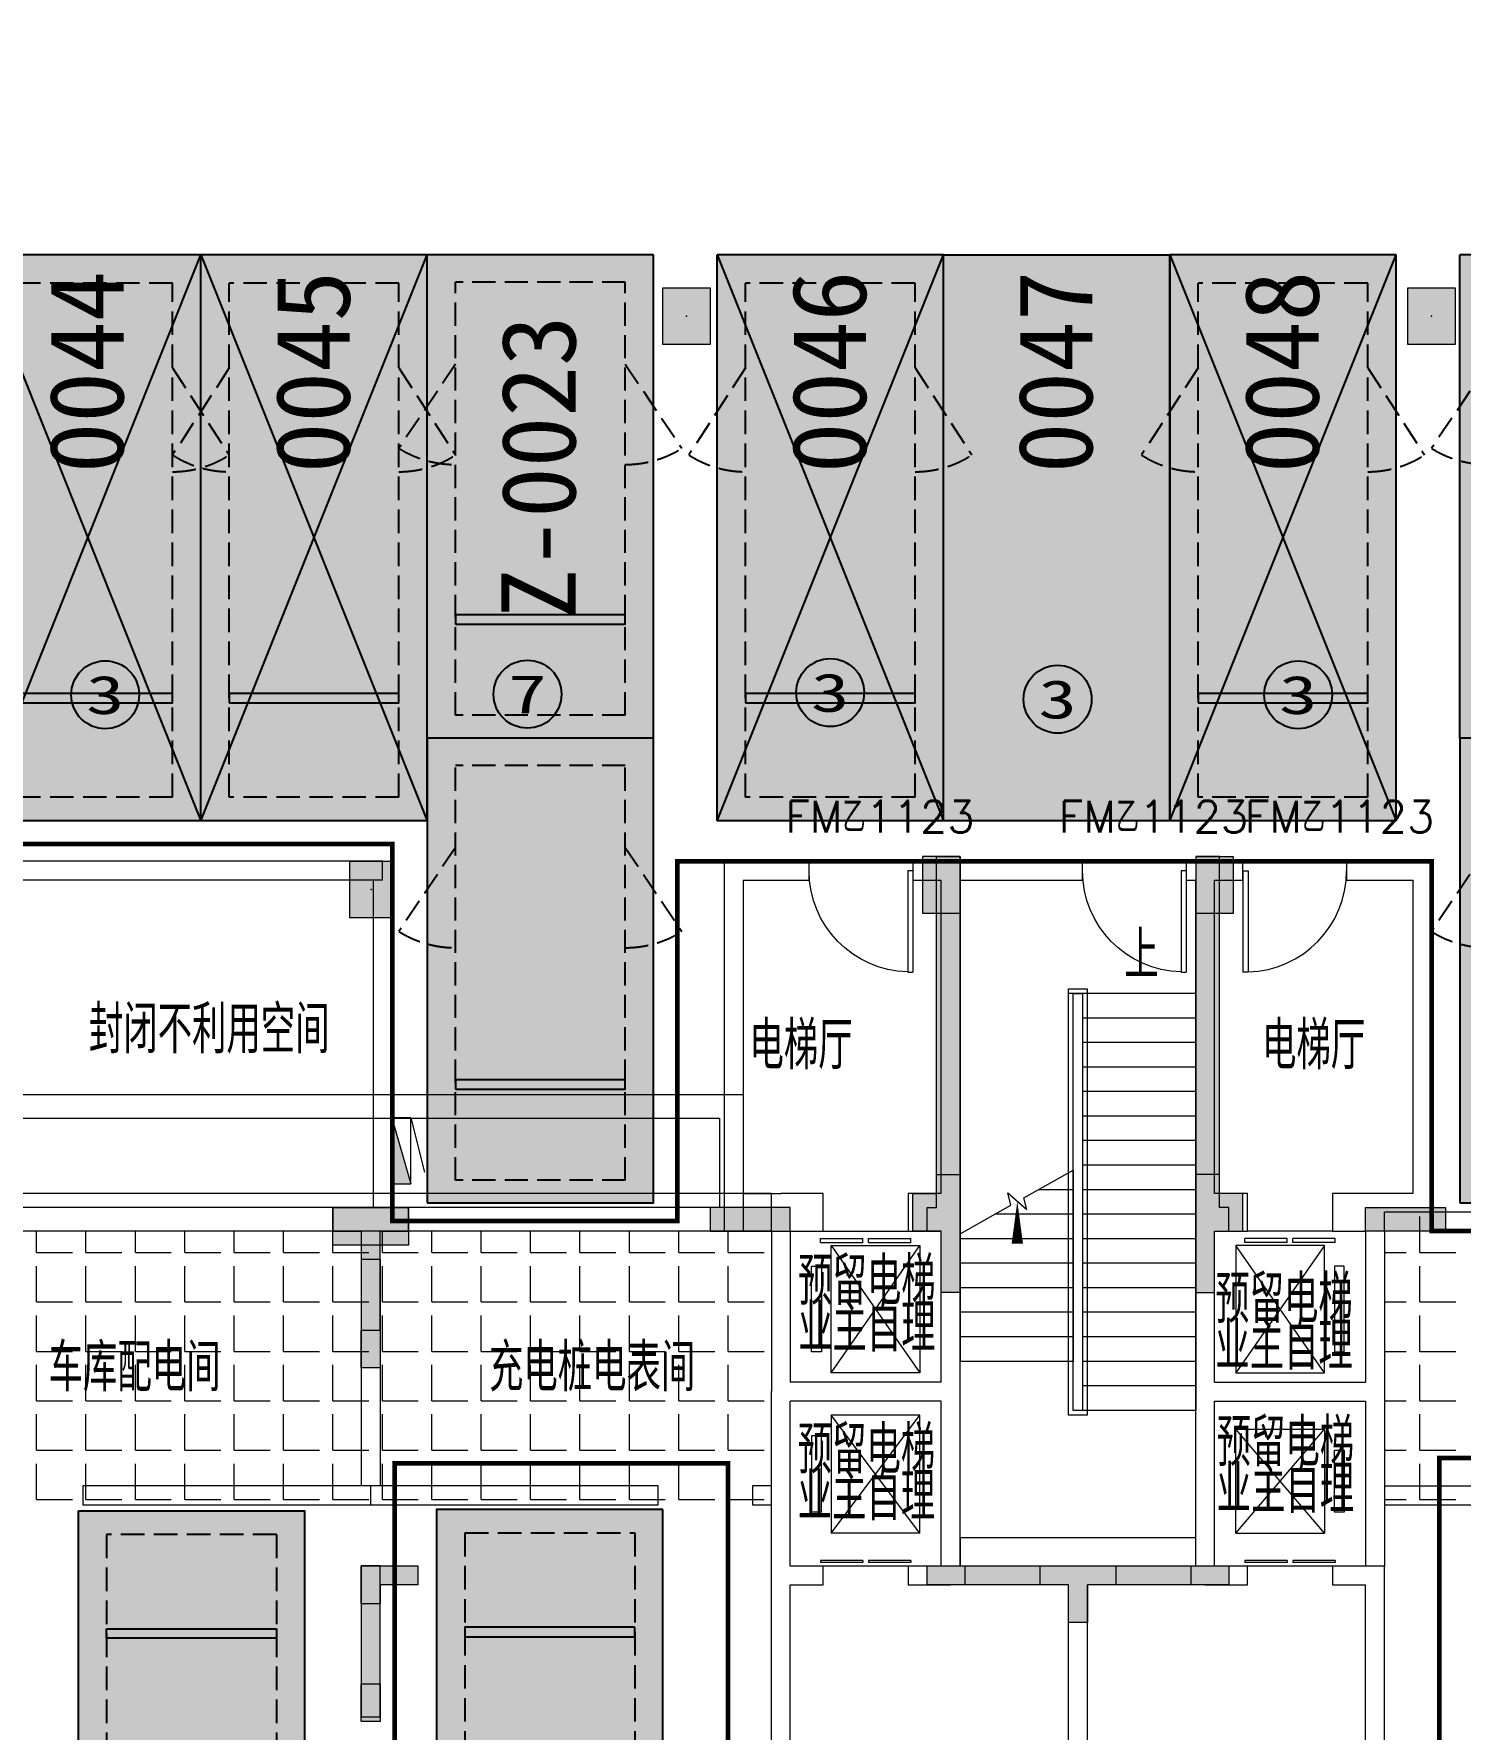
# Model space of a CAD drawing. Extents: x -264757 to 86229, y 4049843 to 4347093.
# Drawn here: x -22761 to -7636, y 4280879 to 4298849 of the extents above; entities that cross this region are included whole.
import ezdxf
from ezdxf.enums import TextEntityAlignment as Align

# ---------------------------------------------------------------- set-up
doc = ezdxf.new("R2010")
doc.units = 0
doc.header["$LTSCALE"] = 1000
doc.header["$MEASUREMENT"] = 0
doc.linetypes.add('AX-01DK-PB01$1$A-001-车位参照B1$0$A-001-车位参照B1$0$A-001-车位参照B1$0$A-H4-001-基本图形$0$A-001-车位B1$0$DASH', pattern=[0.35, 0.25, -0.1])
doc.linetypes.add('DASH', pattern=[0.35, 0.25, -0.1])
for name, color, linetype in [('AX-01DK-PB01$0$A-2-Text', 8, 'Continuous'), ('不利因素3-紧邻房间出入口', 7, 'Continuous'), ('不利因素7-三面靠墙', 7, 'Continuous'), ('不可售车位', 255, 'Continuous'), ('大车位', 7, 'Continuous'), ('子母车位', 7, 'Continuous')]:
    doc.layers.add(name, color=color, linetype=linetype)
doc.layers.add('AX-01DK-PB01$0$AX-001DK-01-PB01-02$0$A-3-WinF(Text)', color=8, linetype='Continuous', plot=False)
doc.layers.add('无关图层', color=8, linetype='Continuous', lineweight=0)
doc.layers.add('车位归属楼栋范围线', color=7, linetype='Continuous', true_color=0x19e6c7)
doc.styles.add('AX-01DK-PB01$0$_TCH_DIM', font='SIMPLEX', dxfattribs={"bigfont": 'GBCBIG'})
doc.styles.add('AX-01DK-PB01$0$AX-001DK-01-PB01-02$0$_TCH_WINDOW', font='SIMPLEX', dxfattribs={"bigfont": 'GBCBIG'})
doc.styles.add('AX-01DK-PB01$0$Standard', font='gbenor.shx', dxfattribs={"bigfont": 'gbcbig.shx'})
doc.styles.add('AX-01DK-PB01$1$AX-001DK-01-PB01-02$0$Standard', font='gbenor.shx', dxfattribs={"bigfont": 'gbcbig.shx'})
doc.styles.add('AX-ACK-BIANH1$0$黑体', font='simhei.ttf')
doc.styles.add('SX-ACK-PB01-WNC-ALL$0$黑体', font='simhei.ttf')

# ---------------------------------------------------------------- blocks, each defined once
blk = doc.blocks.new('A$C741380cb')
at = {"layer": '子母车位', "true_color": 0x0617f9}
h = blk.add_hatch(color=5, dxfattribs=at)
h.dxf.hatch_style = 1
h.paths.add_polyline_path([(2400, 0), (2400, -10400), (0, -10400), (0, 0)])
blk = doc.blocks.new('子母车位1')
at = {"layer": '子母车位', "color": 8, "linetype": 'AX-01DK-PB01$1$A-001-车位参照B1$0$A-001-车位参照B1$0$A-001-车位参照B1$0$A-H4-001-基本图形$0$A-001-车位B1$0$DASH'}
for p, q in [((330318, -478521), (332118, -478521)), ((330318, -478521), (330318, -483071, 0)), ((332118, -478521), (332118, -483071, 0)), ((330318, -483071, 0), (332118, -483071, 0)), ((330318, -483621, 0), (332118, -483621, 0)), ((330318, -483621, 0), (330318, -488371)), ((332118, -483621, 0), (332118, -488371)), ((330318, -488371), (332118, -488371))]:
    blk.add_line(p, q, dxfattribs=at)
at = {"layer": '子母车位', "color": 83}
for p, q in [((330018, -483371, 0), (330018, -488671)), ((330018, -483371, 0), (332418, -483371, 0)), ((332418, -483371, 0), (332418, -488671)), ((330018, -488671), (332418, -488671))]:
    blk.add_line(p, q, dxfattribs=at)
blk.add_lwpolyline([(332418, -478271), (330018, -478271), (330018, -483371), (332418, -483371)], close=True, dxfattribs=at)
at = {"layer": '子母车位'}
blk.add_lwpolyline([(332118, -479521), (330318, -479521), (330318, -479621), (332118, -479621)], close=True, dxfattribs=at)
at = {"layer": '子母车位', "linetype": 'AX-01DK-PB01$1$A-001-车位参照B1$0$A-001-车位参照B1$0$A-001-车位参照B1$0$A-H4-001-基本图形$0$A-001-车位B1$0$DASH'}
for points in [[(330318, -482171), (329718, -481249)], [(332118, -482171), (332718, -481249)]]:
    blk.add_lwpolyline(points, dxfattribs=at)
at = {"layer": '子母车位', "elevation": 0}
blk.add_lwpolyline([(332118, -484621), (330318, -484621), (330318, -484721), (332118, -484721)], close=True, dxfattribs=at)
at = {"layer": '子母车位', "linetype": 'AX-01DK-PB01$1$A-001-车位参照B1$0$A-001-车位参照B1$0$A-001-车位参照B1$0$A-H4-001-基本图形$0$A-001-车位B1$0$DASH', "elevation": 0}
for points in [[(330318, -487471), (329718, -486549)], [(332118, -487471), (332718, -486549)]]:
    blk.add_lwpolyline(points, dxfattribs=at)
at = {"layer": '子母车位', "linetype": 'AX-01DK-PB01$1$A-001-车位参照B1$0$A-001-车位参照B1$0$A-001-车位参照B1$0$A-H4-001-基本图形$0$A-001-车位B1$0$DASH'}
for centre, start, end in [((330318, -482171, 0), 89.9997, 123.0554), ((332118, -482171, 0), 56.9439, 89.9997), ((330318, -487471), 89.9997, 123.0554), ((332118, -487471), 56.9439, 89.9997)]:
    blk.add_arc(centre, 1100, start, end, dxfattribs=at)
at = {"layer": '子母车位', "rotation": 179.9996583709065}
blk.add_blockref('A$C741380cb', (332418, -488671), dxfattribs=at)
blk = doc.blocks.new('子母车位2')
at = {"layer": '子母车位', "xscale": 1.000000693082614, "yscale": 0.9664691433954647, "rotation": 180.0003416290934}
blk.add_blockref('子母车位1', (332421, -475033, 0), dxfattribs=at)
blk = doc.blocks.new('大车位1')
at = {"layer": '大车位', "true_color": 0xe806f9}
h = blk.add_hatch(color=6, dxfattribs=at)
h.dxf.hatch_style = 1
h.paths.add_polyline_path([(2400, 6000), (2400, 0), (0, 0), (0, 6000)])
at = {"layer": '大车位', "color": 83}
for p, q in [((0, 0), (0, 6000, 0)), ((2400, 6000, 0), (0, 6000, 0)), ((2400, 0), (2400, 6000, 0)), ((2400, 0), (0, 0))]:
    blk.add_line(p, q, dxfattribs=at)
at = {"layer": '大车位', "color": 8, "linetype": 'AX-01DK-PB01$1$A-001-车位参照B1$0$A-001-车位参照B1$0$A-001-车位参照B1$0$A-H4-001-基本图形$0$A-001-车位B1$0$DASH'}
for p, q in [((2100, 5700, 0), (300, 5700, 0)), ((300, 250), (300, 5700, 0)), ((2100, 250), (2100, 5700, 0)), ((2100, 250), (300, 250))]:
    blk.add_line(p, q, dxfattribs=at)
at = {"layer": '大车位', "color": 83, "elevation": 0}
blk.add_lwpolyline([(0, 6000), (2400, 0)], dxfattribs=at)
at = {"layer": '大车位', "color": 83}
blk.add_lwpolyline([(0, 0), (2400, 6000)], dxfattribs=at)
at = {"layer": '大车位', "linetype": 'AX-01DK-PB01$1$A-001-车位参照B1$0$A-001-车位参照B1$0$A-001-车位参照B1$0$A-H4-001-基本图形$0$A-001-车位B1$0$DASH'}
for points in [[(300, 4800), (-300, 3878)], [(2100, 4800), (2700, 3878)]]:
    blk.add_lwpolyline(points, dxfattribs=at)
at = {"layer": '大车位'}
blk.add_lwpolyline([(300, 1250), (2100, 1250), (2100, 1350), (300, 1350)], close=True, dxfattribs=at)
at = {"layer": '大车位', "linetype": 'AX-01DK-PB01$1$A-001-车位参照B1$0$A-001-车位参照B1$0$A-001-车位参照B1$0$A-H4-001-基本图形$0$A-001-车位B1$0$DASH'}
for centre, start, end in [((300, 4800, 0), 236.9443, 270), ((2100, 4800, 0), 270, 303.0557)]:
    blk.add_arc(centre, 1100, start, end, dxfattribs=at)
blk = doc.blocks.new('SX-ACK-PB01-WNC-ALL$0$20200722.21182536')
at = {"layer": '不利因素3-紧邻房间出入口', "true_color": 0xe4d218}
h = blk.add_hatch(color=52, dxfattribs=at)
h.dxf.hatch_style = 1
edge = h.paths.add_edge_path()
edge.add_arc((360, 360), 360, 0, 360)
at = {"layer": '不利因素3-紧邻房间出入口'}
blk.add_circle((360, 360), 360, dxfattribs=at)
at = {"layer": '不利因素3-紧邻房间出入口', "style": 'SX-ACK-PB01-WNC-ALL$0$黑体', "width": 1.390625}
blk.add_text('3', height=407, dxfattribs=at).set_placement((156, 156), (564, 156), align=Align.FIT)
blk = doc.blocks.new('SX-ACK-PB01-WNC-ALL$0$20200722.21183793')
at = {"layer": '不利因素7-三面靠墙', "true_color": 0xed96f4}
h = blk.add_hatch(color=201, dxfattribs=at)
h.dxf.hatch_style = 1
edge = h.paths.add_edge_path()
edge.add_arc((360, 360), 360, 0, 360)
at = {"layer": '不利因素7-三面靠墙'}
blk.add_circle((360, 360), 360, dxfattribs=at)
at = {"layer": '不利因素7-三面靠墙', "style": 'SX-ACK-PB01-WNC-ALL$0$黑体', "width": 1.390625}
blk.add_text('7', height=407, dxfattribs=at).set_placement((156, 156), (564, 156), align=Align.FIT)
blk = doc.blocks.new('sadfsadfasf')
at = {"layer": '不可售车位', "true_color": 0x757b8a}
h = blk.add_hatch(color=8, dxfattribs=at)
h.dxf.hatch_style = 1
h.paths.add_polyline_path([(2400, 6000), (2400, 0), (0, 0), (0, 6000)])
at = {"layer": '不可售车位', "color": 8, "true_color": 0x757b8a}
blk.add_lwpolyline([(2400, 6000), (2400, 0), (0, 0), (0, 6000)], close=True, dxfattribs=at)
blk = doc.blocks.new('SX-CK-PB001-WNC$1$20211103.13313578')
at = {"layer": '无关图层'}
h = blk.add_hatch(color=256, dxfattribs=at)
h.dxf.hatch_style = 1
h.paths.add_polyline_path([(0, 600), (450, 600), (450, 0), (0, 0)])
blk.add_lwpolyline([(0, 600), (450, 600), (450, 0), (0, 0)], close=True, dxfattribs=at)
blk.add_point((225, 300), dxfattribs=at)
blk = doc.blocks.new('AX-01DK-PB01$0$AX-001DK-01-PP01$0$AX-001DK-01-PP01$0$$DORLIB2D$00000127')
at = {"layer": '无关图层'}
for points in [[(-0.533, 0.795), (-0.533, 0.69)], [(-0.033, 0.795), (-0.533, 0.795)], [(-0.033, 0.69), (-0.533, 0.69)], [(-0.033, 0.795), (-0.033, 0.69)], [(0.533, 0.795), (0.033, 0.795)], [(0.033, 0.795), (0.033, 0.69)], [(0.533, 0.69), (0.033, 0.69)], [(0.533, 0.795), (0.533, 0.69)], [(0.5, 0.5), (-0.5, 0.5)]]:
    blk.add_lwpolyline(points, dxfattribs=at)
blk = doc.blocks.new('AX-01DK-PB01$0$$DorLib2D$00000001')
at = {"layer": '无关图层'}
for p, q in [((0.45, 0.975), (0.5, 0.975)), ((0.45, 0), (0.45, 0.975)), ((0.5, 0), (0.5, 0.975)), ((0.5, 0), (0.45, 0))]:
    blk.add_line(p, q, dxfattribs=at)
at = {"layer": '无关图层', "lineweight": 13}
blk.add_arc((0.475, 0), 0.975, 91.4693, 180, dxfattribs=at)
blk = doc.blocks.new('PX-03CK-XHS$1$$TWTSYS$00000508')
at = {"layer": '无关图层'}
for p, q in [((-0.5, 0.5), (0.324, 1.224)), ((-0.5, 0.5), (-0.5, -0.5)), ((-0.5, -0.5), (0.5, 0.5)), ((0.5, 0.5), (-0.5, 0.5)), ((0.5, -0.5), (0.5, 0.5)), ((-0.5, -0.5), (0.5, -0.5))]:
    blk.add_line(p, q, dxfattribs=at)
blk.add_solid([(0.5, -0.5), (0.5, 0.5), (-0.5, -0.5)], dxfattribs=at)

msp = doc.modelspace()

# ---------------------------------------------------------------- hatches: boundary and pattern name
at = {"layer": '无关图层'}
h = msp.add_hatch(color=256, dxfattribs=at)
h.dxf.hatch_style = 1
h.paths.add_polyline_path([(-16089.6, 4296158), (-15589.6, 4296158), (-15589.6, 4295558), (-16089.6, 4295558)])
h = msp.add_hatch(color=256, dxfattribs=at)
h.dxf.hatch_style = 1
h.paths.add_polyline_path([(-8189.6, 4296158), (-7689.6, 4296158), (-7689.6, 4295558), (-8189.6, 4295558)])
for points in [[(-12939.2, 4290127.9), (-13338.2, 4290127.9), (-13338.2, 4289527.9), (-12939.2, 4289527.9)], [(-10039.6, 4290127.2), (-10438.6, 4290127.2), (-10438.6, 4289527.2), (-10039.6, 4289527.2)], [(-13438.7, 4286558.4), (-13189.6, 4286557), (-13189.6, 4286758.4), (-12938.7, 4286758.4), (-12938.7, 4285508), (-13139.4, 4285508), (-13139.4, 4286157.9), (-13438.7, 4286158.4)], [(-9940.3, 4286558.4), (-10189.4, 4286557), (-10189.4, 4286758.4), (-10440.3, 4286758.4), (-10440.3, 4285508), (-10239.6, 4285508), (-10239.6, 4286157.9), (-9940.3, 4286158.4)], [(-19589.4, 4286408), (-18789, 4286408), (-18789, 4286008), (-19589.4, 4286008)], [(-14739.4, 4286157.9), (-14739.4, 4286407.9), (-15589.4, 4286407.9), (-15589.4, 4286157.9)], [(-8639.4, 4286157.9), (-8639.4, 4286407.9), (-7789.4, 4286407.9), (-7789.4, 4286157.9)], [(-19088.9, 4285108), (-19089.2, 4284708), (-19290.3, 4284708), (-19289.9, 4285108)], [(-18688.5, 4282608), (-18688.5, 4282408), (-19088.2, 4282408), (-19088.4, 4282208), (-19289.4, 4282208), (-19289.1, 4282608)], [(-13287.5, 4282607.5), (-12887.3, 4282608), (-12887.3, 4282407), (-13287.5, 4282406.4)], [(-11286.8, 4282608), (-11286.8, 4282408), (-11586.9, 4282408), (-11587.1, 4282008), (-11788.2, 4282008), (-11787.5, 4282408), (-12087.9, 4282408), (-12087.9, 4282608)], [(-10487.7, 4282607.5), (-10087.5, 4282608), (-10087.5, 4282407), (-10487.7, 4282406.4)], [(-19088.3, 4281358), (-19088.7, 4280958), (-19289.7, 4280958), (-19289.4, 4281358)]]:
    msp.add_hatch(color=256, dxfattribs=at).paths.add_polyline_path(points)
h = msp.add_hatch(color=256, dxfattribs=at)
h.dxf.hatch_style = 1
h.paths.add_polyline_path([(-13288, 4286157.9), (-13288, 4286407.9), (-13188.9, 4286407.9), (-13188.9, 4290127.9), (-12938.9, 4290127.9), (-12938, 4286407.9), (-12938, 4285507.9), (-13138, 4285507.9), (-13138, 4286157.9)])
h = msp.add_hatch(color=256, dxfattribs=at)
h.dxf.hatch_style = 1
h.paths.add_polyline_path([(-10089.1, 4286157.9), (-10089.1, 4286407.9), (-10188.2, 4286407.9), (-10188.2, 4290127.9), (-10438.2, 4290127.9), (-10439.1, 4286407.9), (-10439.1, 4285507.9), (-10239.1, 4285507.9), (-10239.1, 4286157.9)])
h = msp.add_hatch(color=256, dxfattribs=at)
h.dxf.hatch_style = 1
h.paths.add_polyline_path([(-19289.2, 4285108), (-19089.2, 4285108), (-19089.2, 4286158), (-18789, 4286158), (-18789, 4286408), (-19589.4, 4286408), (-19589.4, 4286158), (-19289.2, 4286158)])
h = msp.add_hatch(color=256, dxfattribs=at)
h.dxf.hatch_style = 1
h.paths.add_polyline_path([(-19289.2, 4281008), (-19089.2, 4281008), (-19089.2, 4282608), (-19289.2, 4282608)])
h = msp.add_hatch(color=256, dxfattribs=at)
h.dxf.hatch_style = 1
h.paths.add_polyline_path([(-13288.9, 4282608), (-10088.9, 4282608), (-10088.9, 4282408), (-11588.9, 4282408), (-11588.9, 4282008), (-11788.9, 4282008), (-11788.9, 4282408), (-13288.9, 4282408)])

# ---------------------------------------------------------------- linework, layer by layer
for p, q in [((-19064.6, 4290078), (-23039.1, 4290078)), ((-19064.6, 4289878), (-19064.6, 4290078)), ((-18964.6, 4290078), (-18964.6, 4286408)), ((-15439.6, 4290077), (-15439.6, 4286157)), ((-14539.6, 4290077), (-15439.6, 4290077)), ((-14539.6, 4289877), (-14539.6, 4290077)), ((-13039.6, 4290077), (-13439.6, 4290077)), ((-13439.6, 4290077), (-13439.6, 4289877)), ((-11639.6, 4290077), (-13039.6, 4290077)), ((-11639.6, 4289877), (-11639.6, 4290077)), ((-10339.6, 4290077), (-10539.6, 4290077)), ((-10539.6, 4290077), (-10539.6, 4289877)), ((-9939.6, 4290077), (-10339.6, 4290077)), ((-9939.6, 4289877), (-9939.6, 4290077)), ((-7939.2, 4290077), (-8839.6, 4290077)), ((-8839.6, 4290077), (-8839.6, 4289877)), ((-7939.2, 4290077), (-7939.2, 4286157)), ((-19064.6, 4289878), (-23039.1, 4289878)), ((-19164.6, 4289878), (-19164.6, 4286408)), ((-15239.6, 4289877), (-15239.6, 4286557)), ((-15239.6, 4289877), (-14539.6, 4289877)), ((-13439.6, 4289877), (-13139.6, 4289877)), ((-13139.6, 4286557), (-13139.6, 4289877)), ((-12939.6, 4289877), (-11639.6, 4289877)), ((-12939.6, 4286257), (-12939.6, 4289877)), ((-10539.6, 4289877), (-10439.6, 4289877)), ((-10439.6, 4286257), (-10439.6, 4289877)), ((-10239.6, 4289877), (-9939.6, 4289877)), ((-10239.6, 4286557), (-10239.6, 4289877)), ((-8839.6, 4289877), (-8139.2, 4289877)), ((-8139.2, 4289877), (-8139.2, 4286557)), ((-11639.6, 4288677), (-11639.6, 4284257)), ((-11639.6, 4288677), (-11639.6, 4284257)), ((-10439.6, 4288677), (-11639.6, 4288677)), ((-10439.6, 4288677), (-10439.6, 4284257)), ((-10439.6, 4288417), (-11639.6, 4288417)), ((-10439.6, 4288157), (-11639.6, 4288157)), ((-10439.6, 4287897), (-11639.6, 4287897)), ((-10439.6, 4287637), (-11639.6, 4287637)), ((-10439.6, 4287377), (-11639.6, 4287377)), ((-10439.6, 4287117), (-11639.6, 4287117)), ((-11639.6, 4286967), (-11639.6, 4284257)), ((-10439.6, 4286857), (-11639.6, 4286857)), ((-12261.3, 4286511.1), (-11739.6, 4286805)), ((-11739.6, 4286805), (-11739.6, 4284777)), ((-14939.2, 4286558.1), (-23739.2, 4286558.1)), ((-15239.6, 4286557), (-14839.6, 4286557)), ((-14939.2, 4286158.1), (-14939.2, 4286558.1)), ((-14389.6, 4286557), (-14839.6, 4286557)), ((-14389.6, 4286157), (-14389.6, 4286557)), ((-13139.6, 4286557), (-13489.6, 4286557)), ((-13489.6, 4286557), (-13489.6, 4286157)), ((-12400.5, 4286432.7), (-12434.1, 4286563.4)), ((-12434.1, 4286563.4), (-12229.8, 4286388.4)), ((-12229.8, 4286388.4), (-12261.3, 4286511.1)), ((-11739.6, 4286597), (-12108.8, 4286597)), ((-10439.6, 4286597), (-11639.6, 4286597)), ((-9889.6, 4286557), (-10239.6, 4286557)), ((-9889.6, 4286157), (-9889.6, 4286557)), ((-8539.2, 4286557), (-8989.6, 4286557)), ((-8989.6, 4286557), (-8989.6, 4286157)), ((-8139.2, 4286557), (-8539.2, 4286557)), ((-18964.6, 4286408), (-19164.6, 4286408)), ((-12939.6, 4286129), (-12400.5, 4286432.7)), ((-11739.6, 4286337), (-12570.4, 4286337)), ((-10439.6, 4286337), (-11639.6, 4286337)), ((360.8, 4286358.1), (-8439.2, 4286358.1)), ((-8439.2, 4286158.1), (-8439.2, 4286358.1)), ((-8063.7, 4285931), (-8063.7, 4286312)), ((-14939.2, 4286158.1), (-23739.2, 4286158.1)), ((-22732.2, 4285931), (-22732.2, 4286157)), ((-22208.4, 4285931), (-22208.4, 4286157)), ((-21684.5, 4285931), (-21684.5, 4286157)), ((-21160.6, 4285931), (-21160.6, 4286157)), ((-20636.7, 4285931), (-20636.7, 4286157)), ((-20112.9, 4285931), (-20112.9, 4286157)), ((-19589, 4285931), (-19589, 4286157)), ((-19065.1, 4285931), (-19065.1, 4286157)), ((-18541.2, 4285931), (-18541.2, 4286157)), ((-18017.4, 4285931), (-18017.4, 4286157)), ((-17493.5, 4285931), (-17493.5, 4286157)), ((-16969.6, 4285931), (-16969.6, 4286157)), ((-16445.7, 4285931), (-16445.7, 4286157)), ((-15921.9, 4285931), (-15921.9, 4286157)), ((-15439.6, 4286157), (-14939.6, 4286157)), ((-15398, 4285931), (-15398, 4286157)), ((-14939.6, 4286157), (-14939.6, 4284457)), ((-14739.6, 4286157), (-14739.6, 4284557)), ((-14739.6, 4286157), (-14389.6, 4286157)), ((-13489.6, 4286157), (-13139.6, 4286157)), ((-13139.6, 4284557), (-13139.6, 4286157)), ((-12939.6, 4284457), (-12939.6, 4286257)), ((-12939.6, 4286129), (-12939.6, 4284777)), ((-10439.6, 4284457), (-10439.6, 4286257)), ((-10239.6, 4284557), (-10239.6, 4286157)), ((-10239.6, 4286157), (-9889.6, 4286157)), ((-8989.6, 4286157), (-8639.2, 4286157)), ((-8639.2, 4286157), (-8639.2, 4284557)), ((360.8, 4286158.1), (-8439.2, 4286158.1)), ((-8439.2, 4286157), (-8439.2, 4284457)), ((-7939.2, 4286157), (-8439.2, 4286157)), ((-11739.6, 4286077), (-12939.6, 4286077)), ((-10439.6, 4286077), (-11639.6, 4286077)), ((-11639.6, 4285991.9), (-11639.6, 4284257)), ((-22732.2, 4285931), (-22351.2, 4285931)), ((-22732.2, 4285407.1), (-22732.2, 4285788.1)), ((-22208.4, 4285931), (-21827.4, 4285931)), ((-22208.4, 4285407.1), (-22208.4, 4285788.1)), ((-21684.5, 4285931), (-21303.5, 4285931)), ((-21684.5, 4285407.1), (-21684.5, 4285788.1)), ((-21160.6, 4285931), (-20779.6, 4285931)), ((-21160.6, 4285407.1), (-21160.6, 4285788.1)), ((-20636.7, 4285931), (-20255.7, 4285931)), ((-20636.7, 4285407.1), (-20636.7, 4285788.1)), ((-20112.9, 4285931), (-19731.9, 4285931)), ((-20112.9, 4285407.1), (-20112.9, 4285788.1)), ((-19589, 4285931), (-19208, 4285931)), ((-19589, 4285407.1), (-19589, 4285788.1)), ((-19290, 4285858), (-19290, 4283458)), ((-19090, 4285858), (-19290, 4285858)), ((-19090, 4285858), (-19090, 4283458)), ((-19065.1, 4285931), (-18684.1, 4285931)), ((-19065.1, 4285407.1), (-19065.1, 4285788.1)), ((-18541.2, 4285931), (-18160.2, 4285931)), ((-18541.2, 4285407.1), (-18541.2, 4285788.1)), ((-18017.4, 4285931), (-17636.4, 4285931)), ((-18017.4, 4285407.1), (-18017.4, 4285788.1)), ((-17493.5, 4285931), (-17112.5, 4285931)), ((-17493.5, 4285407.1), (-17493.5, 4285788.1)), ((-16969.6, 4285931), (-16588.6, 4285931)), ((-16969.6, 4285407.1), (-16969.6, 4285788.1)), ((-16445.7, 4285931), (-16064.7, 4285931)), ((-16445.7, 4285407.1), (-16445.7, 4285788.1)), ((-15921.9, 4285931), (-15540.9, 4285931)), ((-15921.9, 4285407.1), (-15921.9, 4285788.1)), ((-15398, 4285931), (-15017, 4285931)), ((-15398, 4285407.1), (-15398, 4285788.1)), ((-11739.6, 4285817), (-12939.6, 4285817)), ((-10439.6, 4285817), (-11639.6, 4285817)), ((-8439.2, 4285931), (-8206.6, 4285931)), ((-8063.7, 4285931), (-7682.7, 4285931)), ((-8063.7, 4285407.1), (-8063.7, 4285788.1)), ((-11739.6, 4285557), (-12939.6, 4285557)), ((-10439.6, 4285557), (-11639.6, 4285557)), ((-22732.2, 4285407.1), (-22351.2, 4285407.1)), ((-22732.2, 4284883.3), (-22732.2, 4285264.3)), ((-22208.4, 4285407.1), (-21827.4, 4285407.1)), ((-22208.4, 4284883.3), (-22208.4, 4285264.3)), ((-21684.5, 4285407.1), (-21303.5, 4285407.1)), ((-21684.5, 4284883.3), (-21684.5, 4285264.3)), ((-21160.6, 4285407.1), (-20779.6, 4285407.1)), ((-21160.6, 4284883.3), (-21160.6, 4285264.3)), ((-20636.7, 4285407.1), (-20255.7, 4285407.1)), ((-20636.7, 4284883.3), (-20636.7, 4285264.3)), ((-20112.9, 4285407.1), (-19731.9, 4285407.1)), ((-20112.9, 4284883.3), (-20112.9, 4285264.3)), ((-19589, 4285407.1), (-19208, 4285407.1)), ((-19589, 4284883.3), (-19589, 4285264.3)), ((-19065.1, 4285407.1), (-18684.1, 4285407.1)), ((-19065.1, 4284883.3), (-19065.1, 4285264.3)), ((-18541.2, 4285407.1), (-18160.2, 4285407.1)), ((-18541.2, 4284883.3), (-18541.2, 4285264.3)), ((-18017.4, 4285407.1), (-17636.4, 4285407.1)), ((-18017.4, 4284883.3), (-18017.4, 4285264.3)), ((-17493.5, 4285407.1), (-17112.5, 4285407.1)), ((-17493.5, 4284883.3), (-17493.5, 4285264.3)), ((-16969.6, 4285407.1), (-16588.6, 4285407.1)), ((-16969.6, 4284883.3), (-16969.6, 4285264.3)), ((-16445.7, 4285407.1), (-16064.7, 4285407.1)), ((-16445.7, 4284883.3), (-16445.7, 4285264.3)), ((-15921.9, 4285407.1), (-15540.9, 4285407.1)), ((-15921.9, 4284883.3), (-15921.9, 4285264.3)), ((-15398, 4285407.1), (-15017, 4285407.1)), ((-15398, 4284883.3), (-15398, 4285264.3)), ((-11739.6, 4285297), (-12939.6, 4285297)), ((-10439.6, 4285297), (-11639.6, 4285297)), ((-8439.2, 4285407.1), (-8206.6, 4285407.1)), ((-8063.7, 4285407.1), (-7682.7, 4285407.1)), ((-8063.7, 4284883.3), (-8063.7, 4285264.3)), ((-22732.2, 4284883.3), (-22351.2, 4284883.3)), ((-22208.4, 4284883.3), (-21827.4, 4284883.3)), ((-21684.5, 4284883.3), (-21303.5, 4284883.3)), ((-21160.6, 4284883.3), (-20779.6, 4284883.3)), ((-20636.7, 4284883.3), (-20255.7, 4284883.3)), ((-20112.9, 4284883.3), (-19731.9, 4284883.3)), ((-19589, 4284883.3), (-19208, 4284883.3)), ((-19065.1, 4284883.3), (-18684.1, 4284883.3)), ((-18541.2, 4284883.3), (-18160.2, 4284883.3)), ((-18017.4, 4284883.3), (-17636.4, 4284883.3)), ((-17493.5, 4284883.3), (-17112.5, 4284883.3)), ((-16969.6, 4284883.3), (-16588.6, 4284883.3)), ((-16445.7, 4284883.3), (-16064.7, 4284883.3)), ((-15921.9, 4284883.3), (-15540.9, 4284883.3)), ((-15398, 4284883.3), (-15017, 4284883.3)), ((-11739.6, 4285037), (-12939.6, 4285037)), ((-10439.6, 4285037), (-11639.6, 4285037)), ((-8439.2, 4284883.3), (-8206.6, 4284883.3)), ((-8063.7, 4284883.3), (-7682.7, 4284883.3)), ((-22732.2, 4284359.4), (-22732.2, 4284740.4)), ((-22208.4, 4284359.4), (-22208.4, 4284740.4)), ((-21684.5, 4284359.4), (-21684.5, 4284740.4)), ((-21160.6, 4284359.4), (-21160.6, 4284740.4)), ((-20636.7, 4284359.4), (-20636.7, 4284740.4)), ((-20112.9, 4284359.4), (-20112.9, 4284740.4)), ((-19589, 4284359.4), (-19589, 4284740.4)), ((-19065.1, 4284359.4), (-19065.1, 4284740.4)), ((-18541.2, 4284359.4), (-18541.2, 4284740.4)), ((-18017.4, 4284359.4), (-18017.4, 4284740.4)), ((-17493.5, 4284359.4), (-17493.5, 4284740.4)), ((-16969.6, 4284359.4), (-16969.6, 4284740.4)), ((-16445.7, 4284359.4), (-16445.7, 4284740.4)), ((-15921.9, 4284359.4), (-15921.9, 4284740.4)), ((-15398, 4284359.4), (-15398, 4284740.4)), ((-11739.6, 4284777), (-12939.6, 4284777)), ((-10439.6, 4284777), (-11639.6, 4284777)), ((-8063.7, 4284359.4), (-8063.7, 4284740.4)), ((-13139.6, 4284557), (-14739.6, 4284557)), ((-10439.6, 4284517), (-11639.6, 4284517)), ((-10239.6, 4284557), (-8639.2, 4284557)), ((-22732.2, 4284359.4), (-22351.2, 4284359.4)), ((-22208.4, 4284359.4), (-21827.4, 4284359.4)), ((-21684.5, 4284359.4), (-21303.5, 4284359.4)), ((-21160.6, 4284359.4), (-20779.6, 4284359.4)), ((-20636.7, 4284359.4), (-20255.7, 4284359.4)), ((-20112.9, 4284359.4), (-19731.9, 4284359.4)), ((-19589, 4284359.4), (-19208, 4284359.4)), ((-19065.1, 4284359.4), (-18684.1, 4284359.4)), ((-18541.2, 4284359.4), (-18160.2, 4284359.4)), ((-18017.4, 4284359.4), (-17636.4, 4284359.4)), ((-17493.5, 4284359.4), (-17112.5, 4284359.4)), ((-16969.6, 4284359.4), (-16588.6, 4284359.4)), ((-16445.7, 4284359.4), (-16064.7, 4284359.4)), ((-15921.9, 4284359.4), (-15540.9, 4284359.4)), ((-15398, 4284359.4), (-15017, 4284359.4)), ((-14939.6, 4282507), (-14939.6, 4284457)), ((-13139.6, 4284357), (-14739.6, 4284357)), ((-14739.6, 4282607), (-14739.6, 4284357)), ((-13139.6, 4282607), (-13139.6, 4284357)), ((-12939.6, 4282607), (-12939.6, 4284457)), ((-10439.6, 4282607), (-10439.6, 4284457)), ((-10239.6, 4284357), (-8639.2, 4284357)), ((-10239.6, 4282607), (-10239.6, 4284357)), ((-8639.2, 4284357), (-8639.2, 4282607)), ((-8439.2, 4284457), (-8439.2, 4282607)), ((-8439.2, 4284359.4), (-8206.6, 4284359.4)), ((-8063.7, 4284359.4), (-7682.7, 4284359.4)), ((-22732.2, 4283835.5), (-22732.2, 4284216.5)), ((-22208.4, 4283835.5), (-22208.4, 4284216.5)), ((-21684.5, 4283835.5), (-21684.5, 4284216.5)), ((-21160.6, 4283835.5), (-21160.6, 4284216.5)), ((-20636.7, 4283835.5), (-20636.7, 4284216.5)), ((-20112.9, 4283835.5), (-20112.9, 4284216.5)), ((-19589, 4283835.5), (-19589, 4284216.5)), ((-19065.1, 4283835.5), (-19065.1, 4284216.5)), ((-18541.2, 4283835.5), (-18541.2, 4284216.5)), ((-18017.4, 4283835.5), (-18017.4, 4284216.5)), ((-17493.5, 4283835.5), (-17493.5, 4284216.5)), ((-16969.6, 4283835.5), (-16969.6, 4284216.5)), ((-16445.7, 4283835.5), (-16445.7, 4284216.5)), ((-15921.9, 4283835.5), (-15921.9, 4284216.5)), ((-15398, 4283835.5), (-15398, 4284216.5)), ((-13364.6, 4284207), (-14304.6, 4284207)), ((-14304.6, 4284207), (-14304.6, 4282957)), ((-14304.6, 4282957), (-13364.6, 4284207)), ((-13364.6, 4282957), (-14304.6, 4284207)), ((-13364.6, 4282957), (-13364.6, 4284207)), ((-10439.6, 4284257), (-11639.6, 4284257)), ((-8063.7, 4283835.5), (-8063.7, 4284216.5)), ((-14409.6, 4283987), (-14514.6, 4283987)), ((-14514.6, 4283987), (-14514.6, 4283177)), ((-14409.6, 4283177), (-14409.6, 4283987)), ((-10014.6, 4282957), (-10014.6, 4284057)), ((-10014.6, 4284057), (-9074.6, 4284057)), ((-9074.6, 4282957), (-10014.6, 4284057)), ((-10014.6, 4282957), (-9074.6, 4284057)), ((-9074.6, 4284057), (-9074.6, 4282957)), ((-22732.2, 4283835.5), (-22351.2, 4283835.5)), ((-22208.4, 4283835.5), (-21827.4, 4283835.5)), ((-21684.5, 4283835.5), (-21303.5, 4283835.5)), ((-21160.6, 4283835.5), (-20779.6, 4283835.5)), ((-20636.7, 4283835.5), (-20255.7, 4283835.5)), ((-20112.9, 4283835.5), (-19731.9, 4283835.5)), ((-19589, 4283835.5), (-19208, 4283835.5)), ((-19065.1, 4283835.5), (-18684.1, 4283835.5)), ((-18541.2, 4283835.5), (-18160.2, 4283835.5)), ((-18017.4, 4283835.5), (-17636.4, 4283835.5)), ((-17493.5, 4283835.5), (-17112.5, 4283835.5)), ((-16969.6, 4283835.5), (-16588.6, 4283835.5)), ((-16445.7, 4283835.5), (-16064.7, 4283835.5)), ((-15921.9, 4283835.5), (-15540.9, 4283835.5)), ((-15398, 4283835.5), (-15017, 4283835.5)), ((-8969.6, 4283177), (-8969.6, 4283837)), ((-8969.6, 4283837), (-8864.6, 4283837)), ((-8864.6, 4283837), (-8864.6, 4283177)), ((-8439.2, 4283835.5), (-8206.6, 4283835.5)), ((-8063.7, 4283835.5), (-7682.7, 4283835.5)), ((-22732.2, 4283311.6), (-22732.2, 4283692.6)), ((-22208.4, 4283311.6), (-22208.4, 4283692.6)), ((-21684.5, 4283311.6), (-21684.5, 4283692.6)), ((-21160.6, 4283311.6), (-21160.6, 4283692.6)), ((-20636.7, 4283311.6), (-20636.7, 4283692.6)), ((-20112.9, 4283311.6), (-20112.9, 4283692.6)), ((-19589, 4283311.6), (-19589, 4283692.6)), ((-19065.1, 4283311.6), (-19065.1, 4283692.6)), ((-18541.2, 4283311.6), (-18541.2, 4283692.6)), ((-18017.4, 4283311.6), (-18017.4, 4283692.6)), ((-17493.5, 4283311.6), (-17493.5, 4283692.6)), ((-16969.6, 4283311.6), (-16969.6, 4283692.6)), ((-16445.7, 4283311.6), (-16445.7, 4283692.6)), ((-15921.9, 4283311.6), (-15921.9, 4283692.6)), ((-15398, 4283311.6), (-15398, 4283692.6)), ((-8063.7, 4283311.6), (-8063.7, 4283692.6)), ((-19190, 4283458), (-22240.3, 4283458)), ((-22240.3, 4283458), (-22240.3, 4283258)), ((-16139.6, 4283458), (-19190, 4283458)), ((-19190, 4283458), (-19190, 4283258)), ((-16139.6, 4283258), (-16139.6, 4283458)), ((-14939.2, 4283458), (-15139.6, 4283458)), ((-15139.6, 4283458), (-15139.6, 4283258)), ((-14939.2, 4283258), (-14939.2, 4283458)), ((-8439.2, 4283458), (-4188.5, 4283458)), ((-8439.2, 4283458), (-8439.2, 4283258)), ((-22732.2, 4283311.6), (-22351.2, 4283311.6)), ((-22240.3, 4283258), (-19190, 4283258)), ((-22208.4, 4283311.6), (-21827.4, 4283311.6)), ((-21684.5, 4283311.6), (-21303.5, 4283311.6)), ((-21160.6, 4283311.6), (-20779.6, 4283311.6)), ((-20636.7, 4283311.6), (-20255.7, 4283311.6)), ((-20112.9, 4283311.6), (-19731.9, 4283311.6)), ((-19589, 4283311.6), (-19208, 4283311.6)), ((-19190, 4283258), (-16139.6, 4283258)), ((-19065.1, 4283311.6), (-18684.1, 4283311.6)), ((-18541.2, 4283311.6), (-18160.2, 4283311.6)), ((-18017.4, 4283311.6), (-17636.4, 4283311.6)), ((-17493.5, 4283311.6), (-17112.5, 4283311.6)), ((-16969.6, 4283311.6), (-16588.6, 4283311.6)), ((-16445.7, 4283311.6), (-16064.7, 4283311.6)), ((-15921.9, 4283311.6), (-15540.9, 4283311.6)), ((-15398, 4283311.6), (-15017, 4283311.6)), ((-15139.6, 4283258), (-14939.2, 4283258)), ((-8439.2, 4283311.6), (-8206.6, 4283311.6)), ((-8439.2, 4283258), (-4188.5, 4283258)), ((-8063.7, 4283311.6), (-7682.7, 4283311.6)), ((-14409.6, 4283177), (-14514.6, 4283177)), ((-8864.6, 4283177), (-8969.6, 4283177)), ((-14389.6, 4282607), (-14739.6, 4282607)), ((-14389.6, 4282407), (-14389.6, 4282607)), ((-13139.6, 4282607), (-13489.6, 4282607)), ((-13489.6, 4282607), (-13489.6, 4282407)), ((-11689.2, 4282607), (-12939.6, 4282607)), ((-10439.6, 4282607), (-11689.2, 4282607)), ((-9889.6, 4282607), (-10239.6, 4282607)), ((-9889.6, 4282407), (-9889.6, 4282607)), ((-8439.4, 4282607), (-8989.6, 4282607)), ((-8989.6, 4282607), (-8989.6, 4282407)), ((-8439.2, 4282607), (-8639.2, 4282607)), ((-8439.4, 4278107), (-8439.4, 4282607)), ((-14939.6, 4278107), (-14939.6, 4282507)), ((-14739.6, 4278357), (-14739.6, 4282407)), ((-14739.6, 4282407), (-14389.6, 4282407)), ((-13489.6, 4282407), (-13039.6, 4282407)), ((-11789.2, 4282407), (-13039.6, 4282407)), ((-11789.2, 4278357), (-11789.2, 4282407)), ((-10339.6, 4282407), (-11589.2, 4282407)), ((-11589.2, 4278357), (-11589.2, 4282407)), ((-10339.6, 4282407), (-9889.6, 4282407)), ((-8989.6, 4282407), (-8639.4, 4282407)), ((-8639.4, 4278357), (-8639.4, 4282407))]:
    msp.add_line(p, q, dxfattribs=at)
for points in [[(-16089.6, 4296158), (-15589.6, 4296158), (-15589.6, 4295558), (-16089.6, 4295558)], [(-8189.6, 4296158), (-7689.6, 4296158), (-7689.6, 4295558), (-8189.6, 4295558)], [(-12939.2, 4290127.9), (-13338.2, 4290127.9), (-13338.2, 4289527.9), (-12939.2, 4289527.9)], [(-13288, 4286157.9), (-13288, 4286407.9), (-13188.9, 4286407.9), (-13188.9, 4290127.9), (-12938.9, 4290127.9), (-12938, 4286407.9), (-12938, 4285507.9), (-13138, 4285507.9), (-13138, 4286157.9)], [(-10089.1, 4286157.9), (-10089.1, 4286407.9), (-10188.2, 4286407.9), (-10188.2, 4290127.9), (-10438.2, 4290127.9), (-10439.1, 4286407.9), (-10439.1, 4285507.9), (-10239.1, 4285507.9), (-10239.1, 4286157.9)], [(-10039.6, 4290127.2), (-10438.6, 4290127.2), (-10438.6, 4289527.2), (-10039.6, 4289527.2)], [(-11739.6, 4288677), (-11639.6, 4288677), (-11639.6, 4284257), (-11739.6, 4284257)], [(-23140, 4286156.8), (-23140, 4287606.9), (-15240.3, 4287606.9), (-15240.3, 4286156.8)], [(-22890, 4286406.8), (-22890, 4287356.9), (-15490.3, 4287356.9), (-15490.3, 4286406.8)], [(-13438.7, 4286558.4), (-13189.6, 4286557), (-13189.6, 4286758.4), (-12938.7, 4286758.4), (-12938.7, 4285508), (-13139.4, 4285508), (-13139.4, 4286157.9), (-13438.7, 4286158.4)], [(-9940.3, 4286558.4), (-10189.4, 4286557), (-10189.4, 4286758.4), (-10440.3, 4286758.4), (-10440.3, 4285508), (-10239.6, 4285508), (-10239.6, 4286157.9), (-9940.3, 4286158.4)], [(-19589.4, 4286408), (-18789, 4286408), (-18789, 4286008), (-19589.4, 4286008)], [(-14739.4, 4286157.9), (-14739.4, 4286407.9), (-15589.4, 4286407.9), (-15589.4, 4286157.9)], [(-8639.4, 4286157.9), (-8639.4, 4286407.9), (-7789.4, 4286407.9), (-7789.4, 4286157.9)], [(-14304.6, 4286007), (-13364.6, 4286007), (-13364.6, 4284657), (-14304.6, 4284657)], [(-9074.6, 4286007), (-10014.6, 4286007), (-10014.6, 4284657), (-9074.6, 4284657)], [(-14514.6, 4285787), (-14409.6, 4285787), (-14409.6, 4284877), (-14514.6, 4284877)], [(-8864.6, 4285787), (-8969.6, 4285787), (-8969.6, 4284877), (-8864.6, 4284877)], [(-19088.9, 4285108), (-19089.2, 4284708), (-19290.3, 4284708), (-19289.9, 4285108)], [(-18688.5, 4282608), (-18688.5, 4282408), (-19088.2, 4282408), (-19088.4, 4282208), (-19289.4, 4282208), (-19289.1, 4282608)], [(-19289.2, 4281008), (-19089.2, 4281008), (-19089.2, 4282608), (-19289.2, 4282608)], [(-13288.9, 4282608), (-10088.9, 4282608), (-10088.9, 4282408), (-11588.9, 4282408), (-11588.9, 4282008), (-11788.9, 4282008), (-11788.9, 4282408), (-13288.9, 4282408)], [(-13287.5, 4282607.5), (-12887.3, 4282608), (-12887.3, 4282407), (-13287.5, 4282406.4)], [(-11286.8, 4282608), (-11286.8, 4282408), (-11586.9, 4282408), (-11587.1, 4282008), (-11788.2, 4282008), (-11787.5, 4282408), (-12087.9, 4282408), (-12087.9, 4282608)], [(-10487.7, 4282607.5), (-10087.5, 4282608), (-10087.5, 4282407), (-10487.7, 4282406.4)], [(-19088.3, 4281358), (-19088.7, 4280958), (-19289.7, 4280958), (-19289.4, 4281358)]]:
    msp.add_lwpolyline(points, close=True, dxfattribs=at)
msp.add_lwpolyline([(-11039.6, 4288677, 0, 0, 0), (-11030.3, 4283824.8, 0, 0, 0), (-12331.9, 4283824.8, 0, 0, 0), (-12331.9, 4286475.9, 0, 120, 0), (-12331.9, 4286025.9, 0, 0, 0)], format="xyseb", dxfattribs=at)
for points in [[(-11789.6, 4288727), (-11589.6, 4288727), (-11589.6, 4284207), (-11789.6, 4284207), (-11789.6, 4288727)], [(-11589.6, 4288677), (-11789.6, 4288677)], [(-14304.6, 4284657), (-13364.6, 4286007)], [(-14304.6, 4286007), (-13364.6, 4284657)], [(-11639.6, 4285953.7), (-11639.6, 4284257), (-11739.6, 4284257), (-11739.6, 4285953.7)], [(-9074.6, 4284657), (-10014.6, 4286007)], [(-9074.6, 4286007), (-10014.6, 4284657)], [(-13364.6, 4282957), (-14304.6, 4282957)], [(-10439.6, 4282608), (-10439.6, 4282908), (-12939.6, 4282908), (-12939.6, 4282608), (-10439.6, 4282607), (-10439.6, 4282908)], [(-10014.6, 4282957), (-9074.6, 4282957)]]:
    msp.add_lwpolyline(points, dxfattribs=at)
at = {"layer": '无关图层', "ltscale": 0.5}
msp.add_lwpolyline([(-19289.2, 4285108), (-19089.2, 4285108), (-19089.2, 4286158), (-18789, 4286158), (-18789, 4286408), (-19589.4, 4286408), (-19589.4, 4286158), (-19289.2, 4286158)], close=True, dxfattribs=at)
at = {"layer": '无关图层'}
for p in [(-15839.6, 4295858), (-7939.6, 4295858)]:
    msp.add_point(p, dxfattribs=at)
at = {"layer": '车位归属楼栋范围线', "linetype": 'DASH', "ltscale": 5, "const_width": 50}
for points in [[(-49289.6, 4301825.7), (-49289.6, 4290078), (-37939.2, 4290078), (-37939.2, 4286158), (-34192.1, 4286158), (-34192.1, 4290261.3), (-18959.6, 4290261.3), (-18959.6, 4286266.4), (-15937.9, 4286266.4), (-15937.9, 4290077), (-7939.2, 4290077), (-7939.2, 4286158.1), (-140.3, 4286158.1), (-139.6, 4290077), (7360.8, 4290077), (7360.8, 4286156.9), (10846.5, 4286156.9)], [(14811.8, 4283730.4), (7462.8, 4283730.4), (7462.8, 4278357), (-173.2, 4278357), (-173.2, 4283752.5), (-3639.9, 4283752.5), (-7857.4, 4283752.5), (-7857.4, 4278357), (-15400.9, 4278357), (-15400.9, 4283696.7), (-18934.2, 4283696.7), (-18934.2, 4267370.4), (-18181.1, 4267370.4), (-18181.1, 4229191), (-15769.4, 4229191), (-15769.9, 4223558), (5358.1, 4223558), (5358.1, 4244664.1), (26760.9, 4244664.1)]]:
    msp.add_lwpolyline(points, dxfattribs=at)

# ---------------------------------------------------------------- block references
at = {"layer": '不利因素3-紧邻房间出入口'}
for p in [(-22364.7, 4291483.7, 0), (-14676.2, 4291506.7, 0), (-12264.8, 4291436.5, 0), (-9713, 4291483.3, 0)]:
    msp.add_blockref('SX-ACK-PB01-WNC-ALL$0$20200722.21182536', p, dxfattribs=at)
at = {"layer": '不利因素7-三面靠墙'}
msp.add_blockref('SX-ACK-PB01-WNC-ALL$0$20200722.21183793', (-17886.5, 4291489.9, 0), dxfattribs=at)
at = {"layer": '不可售车位'}
msp.add_blockref('sadfsadfasf', (-13114.6, 4290506.9, 0), dxfattribs=at)
at = {"layer": '大车位'}
for p in [(-23389.6, 4290508, 0), (-20989.6, 4290508, 0), (-15514.6, 4290508, 0), (-10714.6, 4290508, 0)]:
    msp.add_blockref('大车位1', p, dxfattribs=at)
at = {"layer": '子母车位'}
for p in [(-18589.6, 4299256.9, 0), (-7639.5, 4299256.9, 0)]:
    msp.add_blockref('子母车位2', p, dxfattribs=at)
at = {"layer": '子母车位', "xscale": -1, "rotation": 359.9996583709064}
msp.add_blockref('子母车位1', (310131.4, 4761460.8), dxfattribs=at)
at = {"layer": '子母车位', "rotation": 0.0003416290935707719}
msp.add_blockref('子母车位1', (-348510.6, 4761477.1), dxfattribs=at)
at = {"layer": '无关图层'}
ref = msp.add_blockref('AX-01DK-PB01$0$$DorLib2D$00000001', (-13989.6, 4289977), dxfattribs=dict(at, xscale=1100, yscale=-1100, zscale=200, rotation=359.9999999999072))
ref.add_attrib('A', 'FM乙1123', (-14792.2, 4290381.9), dxfattribs={"layer": 'AX-01DK-PB01$0$AX-001DK-01-PB01-02$0$A-3-WinF(Text)', "height": 337.59, "style": 'AX-01DK-PB01$0$AX-001DK-01-PB01-02$0$_TCH_WINDOW'})
ref = msp.add_blockref('AX-01DK-PB01$0$$DorLib2D$00000001', (-11089.6, 4289977), dxfattribs=dict(at, xscale=1100, yscale=-1100, zscale=200, rotation=359.9999999999605))
ref.add_attrib('A', 'FM乙1123', (-11892.2, 4290381.9), dxfattribs={"layer": 'AX-01DK-PB01$0$AX-001DK-01-PB01-02$0$A-3-WinF(Text)', "height": 337.59, "style": 'AX-01DK-PB01$0$AX-001DK-01-PB01-02$0$_TCH_WINDOW'})
ref = msp.add_blockref('AX-01DK-PB01$0$$DorLib2D$00000001', (-9389.6, 4289977), dxfattribs=dict(at, xscale=1100, yscale=1100, zscale=200, rotation=180))
ref.add_attrib('A', 'FM乙1123', (-9919.3, 4290381.9), dxfattribs={"layer": 'AX-01DK-PB01$0$AX-001DK-01-PB01-02$0$A-3-WinF(Text)', "height": 337.59, "style": 'AX-01DK-PB01$0$AX-001DK-01-PB01-02$0$_TCH_WINDOW'})
msp.add_blockref('SX-CK-PB001-WNC$1$20211103.13313578', (-19409.6, 4289478), dxfattribs=at)
for name, p, xscale, yscale, zscale, rotation in [('PX-03CK-XHS$1$$TWTSYS$00000508', (-18864.6, 4287008), 700, 200, 700, 270), ('AX-01DK-PB01$0$AX-001DK-01-PP01$0$AX-001DK-01-PP01$0$$DORLIB2D$00000127', (-13939.6, 4286357), -900, -400, 400, 359.999999999911), ('AX-01DK-PB01$0$AX-001DK-01-PP01$0$AX-001DK-01-PP01$0$$DORLIB2D$00000127', (-9439.6, 4286357), -900, 400, 400, 180), ('AX-01DK-PB01$0$AX-001DK-01-PP01$0$AX-001DK-01-PP01$0$$DORLIB2D$00000127', (-13939.6, 4282507), 900, 200, 200, 7.174070222237814e-09), ('AX-01DK-PB01$0$AX-001DK-01-PP01$0$AX-001DK-01-PP01$0$$DORLIB2D$00000127', (-9439.6, 4282507), -900, -200, 200, 179.9999999925303)]:
    msp.add_blockref(name, p, dxfattribs=dict(at, xscale=xscale, yscale=yscale, zscale=zscale, rotation=rotation))

# ---------------------------------------------------------------- texts
at = {"layer": 'AX-01DK-PB01$0$A-2-Text', "color": 7, "style": 'AX-01DK-PB01$0$_TCH_DIM'}
msp.add_text('上', height=506.4, dxfattribs=at).set_placement((-11196.3, 4288834.5))
at = {"layer": '无关图层', "style": 'AX-ACK-BIANH1$0$黑体'}
for s, p in [('0044', (-21810.5, 4294192.5, 0)), ('0045', (-19410.5, 4294192.5, 0)), ('0046', (-13935.5, 4294192.5)), ('0047', (-11535.5, 4294192.5)), ('0048', (-9135.5, 4294192.5)), ('Z-0023', (-17016.8, 4292646.1))]:
    msp.add_text(s, height=788.61, rotation=90, dxfattribs=at).set_placement(p)
at = {"layer": '无关图层'}
for s, style, p in [('封闭不利用空间', 'AX-01DK-PB01$1$AX-001DK-01-PB01-02$0$Standard', (-22177.3, 4288042.1)), ('电梯厅', 'AX-01DK-PB01$0$Standard', (-15172.4, 4287873.7)), ('电梯厅', 'AX-01DK-PB01$0$Standard', (-9736.6, 4287873.7)), ('预留电梯', 'AX-01DK-PB01$0$Standard', (-14656.5, 4285375.8)), ('预留电梯', 'AX-01DK-PB01$0$Standard', (-10233.2, 4285183.5)), ('业主自理', 'AX-01DK-PB01$0$Standard', (-14656.5, 4284881.4)), ('业主自理', 'AX-01DK-PB01$0$Standard', (-10233.2, 4284689.1)), ('车库配电间', 'AX-01DK-PB01$1$AX-001DK-01-PB01-02$0$Standard', (-22604.3, 4284458.4)), ('充电桩电表间', 'AX-01DK-PB01$1$AX-001DK-01-PB01-02$0$Standard', (-17934.6, 4284458.4)), ('预留电梯', 'AX-01DK-PB01$0$Standard', (-10218, 4283665.8)), ('预留电梯', 'AX-01DK-PB01$0$Standard', (-14661.3, 4283587.5)), ('业主自理', 'AX-01DK-PB01$0$Standard', (-14661.3, 4283093.1)), ('业主自理', 'AX-01DK-PB01$0$Standard', (-10218, 4283171.4))]:
    msp.add_text(s, height=506.38, dxfattribs=dict(at, style=style)).set_placement(p)

doc.saveas('drawing.dxf')
